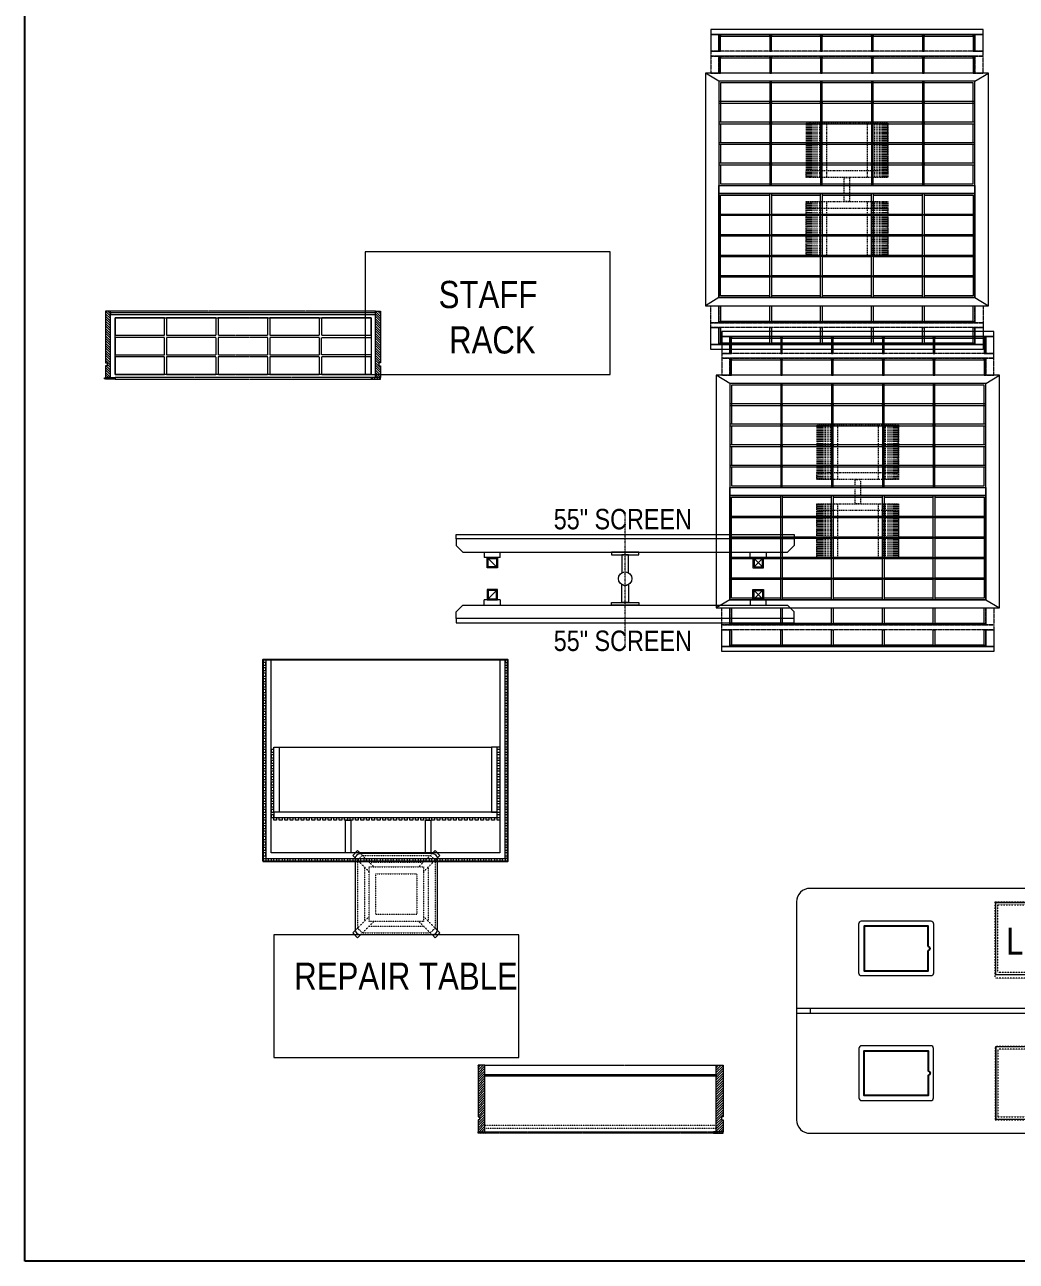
# Model space of a CAD drawing. Header units: metres. Extents: x 0 to 6210, y 0 to 10015.
# Drawn here: x 0 to 3642, y 0 to 4542 of the extents above; entities that cross this region are included whole.
import ezdxf
from ezdxf.enums import TextEntityAlignment as Align

# ---------------------------------------------------------------- set-up
doc = ezdxf.new("R2010")
doc.units = ezdxf.units.M
for name, pattern in [('a_p6_plan_L18$0$HIDDEN', [0.375, 0.25, -0.125]), ('ACAD_ISO03W100', [30, 12, -18]), ('DASHDOT2', [0.5, 0.25, -0.125, 0, -0.125]), ('HIDDENX2', [0.75, 0.5, -0.25])]:
    doc.linetypes.add(name, pattern=pattern)
doc.layers.add('FloorPlan', color=1, linetype='Continuous')
for name, color, linetype, lineweight in [('I-LK DIM', 252, 'Continuous', 5), ('I-LK EQPMT', 3, 'Continuous', 18), ('I-LK FF&E', 1, 'Continuous', 9), ('I-LK IT', 3, 'Continuous', 18), ('I-LK TEXT', 31, 'Continuous', 5), ('LN-ELEVATION-1', 81, 'Continuous', 13), ('LN-ELEVATION-2', 103, 'Continuous', 20), ('LN-ELEVATION-3', 125, 'a_p6_plan_L18$0$HIDDEN', 18), ('LN-ELEVATION-4', 145, 'Continuous', 13), ('LN-ELEVATION-5', 167, 'Continuous', 5), ('LN-HATCH', 251, 'Continuous', 0)]:
    doc.layers.add(name, color=color, linetype=linetype, lineweight=lineweight)
doc.styles.add('LK TXT', font='Arial Narrow.ttf')
pattern_1 = [(45, (4208834.247, 1706614.74), (-4.4901280605, 4.4901280605), [])]
pattern_2 = [(45, (4209134.247, 1706614.74), (-4.4901280605, 4.4901280605), [])]
pattern_3 = [(45, (7858558.917, 3503823.203), (-4.4901280605, 4.4901280605), [])]

# ---------------------------------------------------------------- blocks, each defined once
blk = doc.blocks.new('dfghthrtwe')
at = {"layer": 'LN-ELEVATION-1', "ltscale": 0.5}
blk.add_lwpolyline([(130, -225), (-130, -225, -0.414214), (-150, -205), (-150, 55, -0.414214), (-130, 75), (130, 75, -0.414214), (150, 55), (150, -205, -0.414214)], format="xyb", close=True, dxfattribs=at)
at = {"layer": 'LN-ELEVATION-3', "linetype": 'ACAD_ISO03W100', "ltscale": 0.05}
for p, q in [((-100, 7.3), (-142.4, 49.7)), ((-142.4, -199.7), (-142.4, 49.7)), ((-82.3, 25), (-124.7, 67.4)), ((124.7, 67.4), (-124.7, 67.4)), ((82.3, 25), (124.7, 67.4)), ((100, 7.3), (142.4, 49.7)), ((142.4, -199.7), (142.4, 49.7)), ((-117.4, -174.7), (-117.4, 24.7)), ((99.7, 42.4), (-99.7, 42.4)), ((117.4, -174.7), (117.4, 24.7)), ((-100, -157.3), (-142.4, -199.7)), ((-82.3, -175), (-124.7, -217.4)), ((82.3, -175), (124.7, -217.4)), ((100, -157.3), (142.4, -199.7)), ((124.7, -217.4), (-124.7, -217.4)), ((99.7, -192.4), (-99.7, -192.4))]:
    blk.add_line(p, q, dxfattribs=at)
for points in [[(-132.2, 74.9), (-124.7, 67.4), (-142.4, 49.7), (-149.9, 57.2)], [(132.2, 74.9), (124.7, 67.4), (142.4, 49.7), (149.9, 57.2)], [(-132.2, -224.9), (-124.7, -217.4), (-142.4, -199.7), (-149.9, -207.2)], [(132.2, -224.9), (124.7, -217.4), (142.4, -199.7), (149.9, -207.2)]]:
    blk.add_lwpolyline(points, dxfattribs=at)
for points in [[(100, -175), (-100, -175), (-100, 25), (100, 25)], [(75, -150), (-75, -150), (-75, 0), (75, 0)]]:
    blk.add_lwpolyline(points, close=True, dxfattribs=at)
at = {"layer": 'LN-ELEVATION-5', "ltscale": 0.5}
for points in [[(-149.9, 57.2), (-160.1, 67.4), (-142.4, 85.1), (-132.2, 74.9)], [(149.9, 57.2), (160.1, 67.4), (142.4, 85.1), (132.2, 74.9)], [(-149.9, -207.2), (-160.1, -217.4), (-142.4, -235.1), (-132.2, -224.9)], [(149.9, -207.2), (160.1, -217.4), (142.4, -235.1), (132.2, -224.9)]]:
    blk.add_lwpolyline(points, dxfattribs=at)
blk = doc.blocks.new('REPAIR_TABLE_MEDIUM_1')
at = {"layer": 'I-LK FF&E'}
blk.add_lwpolyline([(0, 38.7), (900, 38.7), (900, 488.7), (0, 488.7)], close=True, dxfattribs=at)
at = {"layer": 'I-LK FF&E', "rotation": 180}
blk.add_blockref('DFGHTHRTWE', (450, 563.7), dxfattribs=at)
at = {"layer": 'I-LK TEXT', "color": 0, "linetype": 'Continuous', "ltscale": 3, "insert": (93.6, 387.2), "char_height": 100, "attachment_point": 1, "style": 'LK TXT'}
blk.add_mtext_dynamic_manual_height_columns('\\pxqc;REPAIR TABLE', width=783.964, gutter_width=1, heights=[0], dxfattribs=at)
blk = doc.blocks.new('pos900')
at = {"layer": 'Defpoints'}
blk.add_lwpolyline([(-450, -370), (450, -370), (450, 370), (-450, 370)], close=True, dxfattribs=at)
at = {"layer": 'LN-ELEVATION-1', "ltscale": 0.5}
for points in [[(-410, 49), (-390, 49), (-390, -190), (-410, -190)], [(410, 50), (420, 50), (420, 40), (410, 40)], [(-410, 40), (-420, 40), (-420, 30), (-410, 30)], [(-410, 20), (-420, 20), (-420, 10), (-410, 10)], [(410, 30), (420, 30), (420, 20), (410, 20)], [(410, 10), (420, 10), (420, 0), (410, 0)], [(-410, 0), (-420, 0), (-420, -10), (-410, -10)], [(-410, -20), (-420, -20), (-420, -30), (-410, -30)], [(-410, -40), (-420, -40), (-420, -50), (-410, -50)], [(410, -10), (420, -10), (420, -20), (410, -20)], [(410, -30), (420, -30), (420, -40), (410, -40)], [(-410, -60), (-420, -60), (-420, -70), (-410, -70)], [(-410, -80), (-420, -80), (-420, -90), (-410, -90)], [(410, -50), (420, -50), (420, -60), (410, -60)], [(410, -70), (420, -70), (420, -80), (410, -80)], [(410, -90), (420, -90), (420, -100), (410, -100)], [(-410, -100), (-420, -100), (-420, -110), (-410, -110)], [(-410, -120), (-420, -120), (-420, -130), (-410, -130)], [(410, -110), (420, -110), (420, -120), (410, -120)], [(410, -130), (420, -130), (420, -140), (410, -140)], [(-410, -140), (-420, -140), (-420, -150), (-410, -150)], [(-410, -160), (-420, -160), (-420, -170), (-410, -170)], [(-410, -180), (-420, -180), (-420, -190), (-410, -190)], [(410, -150), (420, -150), (420, -160), (410, -160)], [(410, -170), (420, -170), (420, -180), (410, -180)], [(-410, -200), (-420, -200), (-420, -210), (-410, -210)], [(410, -190), (-410, -190), (-410, -210), (410, -210)], [(-400, -210), (-400, -220), (-410, -220), (-410, -210)], [(-380, -210), (-380, -220), (-390, -220), (-390, -210)], [(-360, -210), (-360, -220), (-370, -220), (-370, -210)], [(-340, -210), (-340, -220), (-350, -220), (-350, -210)], [(-320, -210), (-320, -220), (-330, -220), (-330, -210)], [(-300, -210), (-300, -220), (-310, -220), (-310, -210)], [(-280, -210), (-280, -220), (-290, -220), (-290, -210)], [(-260, -210), (-260, -220), (-270, -220), (-270, -210)], [(-240, -210), (-240, -220), (-250, -220), (-250, -210)], [(-220, -210), (-220, -220), (-230, -220), (-230, -210)], [(-200, -210), (-200, -220), (-210, -220), (-210, -210)], [(-180, -210), (-180, -220), (-190, -220), (-190, -210)], [(-160, -210), (-160, -220), (-170, -220), (-170, -210)], [(-140, -210), (-140, -220), (-150, -220), (-150, -210)], [(-120, -210), (-120, -220), (-130, -220), (-130, -210)], [(-100, -210), (-100, -220), (-110, -220), (-110, -210)], [(-80, -210), (-80, -220), (-90, -220), (-90, -210)], [(-60, -210), (-60, -220), (-70, -220), (-70, -210)], [(-40, -210), (-40, -220), (-50, -220), (-50, -210)], [(-20, -210), (-20, -220), (-30, -220), (-30, -210)], [(0, -210), (0, -220), (-10, -220), (-10, -210)], [(20, -210), (20, -220), (10, -220), (10, -210)], [(40, -210), (40, -220), (30, -220), (30, -210)], [(60, -210), (60, -220), (50, -220), (50, -210)], [(80, -210), (80, -220), (70, -220), (70, -210)], [(100, -210), (100, -220), (90, -220), (90, -210)], [(120, -210), (120, -220), (110, -220), (110, -210)], [(140, -210), (140, -220), (130, -220), (130, -210)], [(160, -210), (160, -220), (150, -220), (150, -210)], [(180, -210), (180, -220), (170, -220), (170, -210)], [(200, -210), (200, -220), (190, -220), (190, -210)], [(220, -210), (220, -220), (210, -220), (210, -210)], [(240, -210), (240, -220), (230, -220), (230, -210)], [(260, -210), (260, -220), (250, -220), (250, -210)], [(280, -210), (280, -220), (270, -220), (270, -210)], [(300, -210), (300, -220), (290, -220), (290, -210)], [(320, -210), (320, -220), (310, -220), (310, -210)], [(340, -210), (340, -220), (330, -220), (330, -210)], [(360, -210), (360, -220), (350, -220), (350, -210)], [(380, -210), (380, -220), (370, -220), (370, -210)], [(400, -210), (400, -220), (390, -220), (390, -210)], [(410, -190), (420, -190), (420, -200), (410, -200)], [(420, -210), (420, -220), (410, -220), (410, -210)]]:
    blk.add_lwpolyline(points, close=True, dxfattribs=at)
at = {"layer": 'LN-ELEVATION-2', "ltscale": 0.5}
blk.add_lwpolyline([(410, 49), (390, 49), (390, -190), (410, -190)], close=True, dxfattribs=at)
at = {"layer": 'LN-ELEVATION-4', "ltscale": 0.5}
for points in [[(440, 370), (420, 370), (420, -340), (-420, -340), (-420, 370), (-440, 370), (-440, -360), (440, -360)], [(440, 360), (450, 360), (450, 370), (440, 370)], [(-440, 360), (-450, 360), (-450, 350), (-440, 350)], [(-440, 340), (-450, 340), (-450, 330), (-440, 330)], [(-440, 320), (-450, 320), (-450, 310), (-440, 310)], [(440, 350), (450, 350), (450, 340), (440, 340)], [(440, 330), (450, 330), (450, 320), (440, 320)], [(-440, 300), (-450, 300), (-450, 290), (-440, 290)], [(-440, 280), (-450, 280), (-450, 270), (-440, 270)], [(440, 310), (450, 310), (450, 300), (440, 300)], [(440, 290), (450, 290), (450, 280), (440, 280)], [(-440, 260), (-450, 260), (-450, 250), (-440, 250)], [(-440, 240), (-450, 240), (-450, 230), (-440, 230)], [(440, 270), (450, 270), (450, 260), (440, 260)], [(440, 250), (450, 250), (450, 240), (440, 240)], [(440, 230), (450, 230), (450, 220), (440, 220)], [(-440, 220), (-450, 220), (-450, 210), (-440, 210)], [(-440, 200), (-450, 200), (-450, 190), (-440, 190)], [(440, 210), (450, 210), (450, 200), (440, 200)], [(440, 190), (450, 190), (450, 180), (440, 180)], [(-440, 180), (-450, 180), (-450, 170), (-440, 170)], [(-440, 160), (-450, 160), (-450, 150), (-440, 150)], [(-440, 140), (-450, 140), (-450, 130), (-440, 130)], [(440, 170), (450, 170), (450, 160), (440, 160)], [(440, 150), (450, 150), (450, 140), (440, 140)], [(-440, 120), (-450, 120), (-450, 110), (-440, 110)], [(-440, 100), (-450, 100), (-450, 90), (-440, 90)], [(440, 130), (450, 130), (450, 120), (440, 120)], [(440, 110), (450, 110), (450, 100), (440, 100)], [(-440, 80), (-450, 80), (-450, 70), (-440, 70)], [(-440, 60), (-450, 60), (-450, 50), (-440, 50)], [(440, 90), (450, 90), (450, 80), (440, 80)], [(440, 70), (450, 70), (450, 60), (440, 60)], [(440, 50), (450, 50), (450, 40), (440, 40)], [(-440, 40), (-450, 40), (-450, 30), (-440, 30)], [(-440, 20), (-450, 20), (-450, 10), (-440, 10)], [(440, 30), (450, 30), (450, 20), (440, 20)], [(440, 10), (450, 10), (450, 0), (440, 0)], [(-440, 0), (-450, 0), (-450, -10), (-440, -10)], [(-440, -20), (-450, -20), (-450, -30), (-440, -30)], [(-440, -40), (-450, -40), (-450, -50), (-440, -50)], [(440, -10), (450, -10), (450, -20), (440, -20)], [(440, -30), (450, -30), (450, -40), (440, -40)], [(-440, -60), (-450, -60), (-450, -70), (-440, -70)], [(-440, -80), (-450, -80), (-450, -90), (-440, -90)], [(440, -50), (450, -50), (450, -60), (440, -60)], [(440, -70), (450, -70), (450, -80), (440, -80)], [(440, -90), (450, -90), (450, -100), (440, -100)], [(-440, -100), (-450, -100), (-450, -110), (-440, -110)], [(-440, -120), (-450, -120), (-450, -130), (-440, -130)], [(440, -110), (450, -110), (450, -120), (440, -120)], [(440, -130), (450, -130), (450, -140), (440, -140)], [(-440, -140), (-450, -140), (-450, -150), (-440, -150)], [(-440, -160), (-450, -160), (-450, -170), (-440, -170)], [(-440, -180), (-450, -180), (-450, -190), (-440, -190)], [(440, -150), (450, -150), (450, -160), (440, -160)], [(440, -170), (450, -170), (450, -180), (440, -180)], [(-440, -200), (-450, -200), (-450, -210), (-440, -210)], [(-440, -220), (-450, -220), (-450, -230), (-440, -230)], [(-146.7, -220), (-126.7, -220), (-126.7, -340), (-146.7, -340)], [(146.7, -220), (166.7, -220), (166.7, -340), (146.7, -340)], [(440, -190), (450, -190), (450, -200), (440, -200)], [(440, -210), (450, -210), (450, -220), (440, -220)], [(-440, -240), (-450, -240), (-450, -250), (-440, -250)], [(-440, -260), (-450, -260), (-450, -270), (-440, -270)], [(440, -230), (450, -230), (450, -240), (440, -240)], [(440, -250), (450, -250), (450, -260), (440, -260)], [(440, -270), (450, -270), (450, -280), (440, -280)], [(-440, -280), (-450, -280), (-450, -290), (-440, -290)], [(-440, -300), (-450, -300), (-450, -310), (-440, -310)], [(440, -290), (450, -290), (450, -300), (440, -300)], [(440, -310), (450, -310), (450, -320), (440, -320)], [(-440, -320), (-450, -320), (-450, -330), (-440, -330)], [(-440, -340), (-450, -340), (-450, -350), (-440, -350)], [(-440, -360), (-440, -370), (-450, -370), (-450, -360)], [(-420, -360), (-420, -370), (-430, -370), (-430, -360)], [(-400, -360), (-400, -370), (-410, -370), (-410, -360)], [(-380, -360), (-380, -370), (-390, -370), (-390, -360)], [(-360, -360), (-360, -370), (-370, -370), (-370, -360)], [(-340, -360), (-340, -370), (-350, -370), (-350, -360)], [(-320, -360), (-320, -370), (-330, -370), (-330, -360)], [(-300, -360), (-300, -370), (-310, -370), (-310, -360)], [(-280, -360), (-280, -370), (-290, -370), (-290, -360)], [(-260, -360), (-260, -370), (-270, -370), (-270, -360)], [(-240, -360), (-240, -370), (-250, -370), (-250, -360)], [(-220, -360), (-220, -370), (-230, -370), (-230, -360)], [(-200, -360), (-200, -370), (-210, -370), (-210, -360)], [(-180, -360), (-180, -370), (-190, -370), (-190, -360)], [(-160, -360), (-160, -370), (-170, -370), (-170, -360)], [(-140, -360), (-140, -370), (-150, -370), (-150, -360)], [(-120, -360), (-120, -370), (-130, -370), (-130, -360)], [(-100, -360), (-100, -370), (-110, -370), (-110, -360)], [(-80, -360), (-80, -370), (-90, -370), (-90, -360)], [(-60, -360), (-60, -370), (-70, -370), (-70, -360)], [(-40, -360), (-40, -370), (-50, -370), (-50, -360)], [(-20, -360), (-20, -370), (-30, -370), (-30, -360)], [(0, -360), (0, -370), (-10, -370), (-10, -360)], [(20, -360), (20, -370), (10, -370), (10, -360)], [(40, -360), (40, -370), (30, -370), (30, -360)], [(60, -360), (60, -370), (50, -370), (50, -360)], [(80, -360), (80, -370), (70, -370), (70, -360)], [(100, -360), (100, -370), (90, -370), (90, -360)], [(120, -360), (120, -370), (110, -370), (110, -360)], [(140, -360), (140, -370), (130, -370), (130, -360)], [(160, -360), (160, -370), (150, -370), (150, -360)], [(180, -360), (180, -370), (170, -370), (170, -360)], [(200, -360), (200, -370), (190, -370), (190, -360)], [(220, -360), (220, -370), (210, -370), (210, -360)], [(240, -360), (240, -370), (230, -370), (230, -360)], [(260, -360), (260, -370), (250, -370), (250, -360)], [(280, -360), (280, -370), (270, -370), (270, -360)], [(300, -360), (300, -370), (290, -370), (290, -360)], [(320, -360), (320, -370), (310, -370), (310, -360)], [(340, -360), (340, -370), (330, -370), (330, -360)], [(360, -360), (360, -370), (350, -370), (350, -360)], [(380, -360), (380, -370), (370, -370), (370, -360)], [(400, -360), (400, -370), (390, -370), (390, -360)], [(420, -360), (420, -370), (410, -370), (410, -360)], [(440, -360), (440, -370), (430, -370), (430, -360)], [(440, -330), (450, -330), (450, -340), (440, -340)], [(440, -350), (450, -350), (450, -360), (440, -360)]]:
    blk.add_lwpolyline(points, close=True, dxfattribs=at)
for points in [[(-420, 370), (420, 370)], [(-390, 49), (390, 49)]]:
    blk.add_lwpolyline(points, dxfattribs=at)
blk.add_attdef('SIZE', (-405.3, -331.7), '', height=25)
blk.add_attdef('NAME', text='', height=100).set_placement((-104.6, -386.6), align=Align.TOP_LEFT)
blk = doc.blocks.new('POS_WITHOUT_SCREEN_1')
at = {"layer": 'I-LK FF&E'}
blk.add_blockref('POS900', (450, 370), dxfattribs=at)
blk = doc.blocks.new('jj 900')
at = {"layer": 'LN-HATCH', "ltscale": 0.5}
h = blk.add_hatch(dxfattribs=at)
h.set_pattern_fill('ANSI31', color=256, scale=50)
h.set_pattern_definition([(45, (0, 0), (-4.419417, 4.419417), [])])
h.paths.add_polyline_path([(-911.8, 0), (-911.8, -190), (-905.8, -190), (-905.8, -200), (-911.8, -200), (-911.8, -244), (-886.8, -244), (-886.8, 0)])
h = blk.add_hatch(dxfattribs=at)
h.set_pattern_fill('ANSI31', color=256, scale=2)
h.set_pattern_definition(pattern_1)
h.paths.add_polyline_path([(-11.8, 0), (-11.8, -190), (-17.8, -190), (-17.8, -200), (-11.8, -200), (-11.8, -244), (-36.8, -244), (-36.8, 0)])
h = blk.add_hatch(dxfattribs=at)
h.set_pattern_fill('ANSI31', color=256, scale=2)
h.set_pattern_definition(pattern_2)
h.paths.add_polyline_path([(-36.8, -40), (-886.8, -40), (-886.8, -34), (-36.8, -34)])
h = blk.add_hatch(dxfattribs=at)
h.set_pattern_fill('ANSI31', color=256, scale=2)
h.set_pattern_definition(pattern_2)
h.paths.add_polyline_path([(-876.8, -244), (-876.8, -250), (-911.8, -250), (-911.8, -244)])
h = blk.add_hatch(dxfattribs=at)
h.set_pattern_fill('ANSI31', color=256, scale=2)
h.set_pattern_definition(pattern_1)
h.paths.add_polyline_path([(-46.8, -244), (-46.8, -250), (-11.8, -250), (-11.8, -244)])
at = {"layer": 'LN-ELEVATION-1', "ltscale": 0.5}
for points in [[(-911.8, 0), (-911.8, -190), (-905.8, -190), (-905.8, -200), (-911.8, -200), (-911.8, -244), (-886.8, -244), (-886.8, 0)], [(-11.8, 0), (-11.8, -190), (-17.8, -190), (-17.8, -200), (-11.8, -200), (-11.8, -244), (-36.8, -244), (-36.8, 0)], [(-36.8, -40), (-886.8, -40), (-886.8, -34), (-36.8, -34)], [(-876.8, -244), (-876.8, -250), (-911.8, -250), (-911.8, -244)], [(-46.8, -244), (-46.8, -250), (-11.8, -250), (-11.8, -244)]]:
    blk.add_lwpolyline(points, close=True, dxfattribs=at)
at = {"layer": 'LN-ELEVATION-3', "ltscale": 0.5}
for p, q in [((-886.8, 0), (-36.8, 0)), ((-876.8, -244), (-46.8, -244)), ((-46.8, -250), (-876.8, -250))]:
    blk.add_line(p, q, dxfattribs=at)
at = {"layer": 'LN-ELEVATION-4', "linetype": 'ACAD_ISO03W100', "ltscale": 0.05}
blk.add_lwpolyline([(-886.8, -220), (-36.8, -220), (-36.8, -232), (-886.8, -232)], close=True, dxfattribs=at)
blk = doc.blocks.new('JJ_FIXTURE_MEDIUM_1')
at = {"layer": 'I-LK FF&E'}
blk.add_blockref('JJ 900', (911.8, 250), dxfattribs=at)
blk = doc.blocks.new('ipad')
at = {"color": 3, "linetype": 'Continuous'}
blk.add_lwpolyline([(357868.7, -232321.1), (358122.7, -232321.1, 0.414214), (358132.7, -232311.1), (358132.7, -232129.1, 0.414214), (358122.7, -232119.1), (357868.7, -232119.1, 0.414214), (357858.7, -232129.1), (357858.7, -232311.1, 0.414214)], format="xyb", close=True, dxfattribs=at)
at = {"color": 3, "linetype": 'Continuous', "lineweight": 25}
blk.add_lwpolyline([(358113.2, -232229.7), (358113.2, -232302.1), (357878.2, -232302.1), (357878.2, -232138.1), (358113.2, -232138.1), (358113.2, -232210.6, 0.327538), (358114.6, -232212.5, -0.733799), (358114.6, -232227.8, 0.327538)], format="xyb", close=True, dxfattribs=at)
blk = doc.blocks.new('lensbar')
at = {"color": 5, "linetype": 'HIDDENX2', "ltscale": 0.05}
for points in [[(730, 850), (1370, 850), (1370, 570.5), (730, 570.5)], [(740, 840), (1360, 840), (1360, 590.5), (740, 590.5)], [(730, 50), (1370, 50), (1370, 319.5), (730, 319.5)], [(740, 60), (1360, 60), (1360, 309.5), (740, 309.5)]]:
    blk.add_lwpolyline(points, close=True, dxfattribs=at)
at = {"color": 4, "linetype": 'Continuous'}
for points in [[(732, 848), (1368, 848), (1368, 582.5), (732, 582.5)], [(732, 52), (1368, 52), (1368, 317.5), (732, 317.5)]]:
    blk.add_lwpolyline(points, close=True, dxfattribs=at)
at = {"layer": 'LN-ELEVATION-1'}
for points in [[(2100, 458.5), (0, 458.5), (0, 441.5), (2100, 441.5)], [(50, 441.5), (2050, 441.5), (2050, 458.5), (50, 458.5)]]:
    blk.add_lwpolyline(points, close=True, dxfattribs=at)
at = {"layer": 'LN-ELEVATION-2'}
blk.add_lwpolyline([(50, 0), (2050, 0, 0.414214), (2100, 50), (2100, 850, 0.414214), (2050, 900), (50, 900, 0.414214), (0, 850), (0, 50, 0.414214)], format="xyb", close=True, dxfattribs=at)
at = {"color": 2, "linetype": 'Continuous', "xscale": -1, "rotation": 180}
blk.add_blockref('IPAD', (-357629.7, -231541.1), dxfattribs=at)
at = {"color": 2, "linetype": 'Continuous'}
blk.add_blockref('IPAD', (-357629.7, 232441.1), dxfattribs=at)
at = {"layer": 'LN-ELEVATION-1', "rotation": 180}
blk.add_blockref('IPAD', (359729.7, -231540.6), dxfattribs=at)
at = {"layer": 'LN-ELEVATION-1', "xscale": -1}
blk.add_blockref('IPAD', (359729.7, 232441.1), dxfattribs=at)
blk = doc.blocks.new('LENSBAR_1')
at = {"layer": 'I-LK FF&E'}
blk.add_blockref('LENSBAR', (0, 0), dxfattribs=at)
at = {"layer": 'I-LK TEXT', "color": 0, "linetype": 'Continuous', "ltscale": 3, "insert": (1162, 705.1), "char_height": 100, "width": 783.964, "attachment_point": 5, "style": 'LK TXT'}
blk.add_mtext('\\pxql;LENSBAR', dxfattribs=at)
blk = doc.blocks.new('it 55inch tv')
at = {"layer": 'I-LK EQPMT', "ltscale": 12}
for p, q in [((2111558.8, 1135690.5), (2111583.2, 1135690.5)), ((2111583.2, 1135690.5), (2111607.7, 1135666)), ((2111607.7, 1134473.9), (2111607.7, 1135666)), ((2111607.7, 1135587.9), (2111627.2, 1135587.9)), ((2111627.2, 1135587.9), (2111627.2, 1135529.3)), ((2111627.2, 1135529.3), (2111607.7, 1135529.3)), ((2111627.2, 1134610.6), (2111607.7, 1134610.6)), ((2111627.2, 1134610.6), (2111627.2, 1134552)), ((2111607.7, 1134552), (2111627.2, 1134552)), ((2111558.8, 1134449.5), (2111583.2, 1134449.5)), ((2111583.2, 1134449.5), (2111607.7, 1134473.9))]:
    blk.add_line(p, q, dxfattribs=at)
at = {"layer": 'I-LK EQPMT'}
for p, q in [((2111661.6, 1135543.3), (2111631, 1135573.9)), ((2111661.6, 1135573.9), (2111631, 1135543.3)), ((2111661.6, 1134597.1), (2111631, 1134566.5))]:
    blk.add_line(p, q, dxfattribs=at)
at = {"layer": 'I-LK EQPMT', "ltscale": 12}
blk.add_lwpolyline([(2111542.6, 1135690.5), (2111558.8, 1135690.5), (2111558.8, 1134449.5), (2111542.6, 1134449.5)], close=True, dxfattribs=at)
at = {"layer": 'I-LK EQPMT'}
for points in [[(2111627.2, 1135577.7), (2111627.2, 1135539.5), (2111665.4, 1135539.5), (2111665.4, 1135577.7)], [(2111631, 1135573.9), (2111631, 1135543.3), (2111661.6, 1135543.3), (2111661.6, 1135573.9)], [(2111627.2, 1134562.7), (2111627.2, 1134600.9), (2111665.4, 1134600.9), (2111665.4, 1134562.7)], [(2111631, 1134566.5), (2111631, 1134597.1), (2111661.6, 1134597.1), (2111661.6, 1134566.5)]]:
    blk.add_lwpolyline(points, close=True, dxfattribs=at)
blk = doc.blocks.new('SCREEN_55_1')
at = {"layer": 'I-LK IT', "color": 1, "linetype": 'DASHDOT2', "ltscale": 3}
blk.add_line((620.5, 23.1), (620.5, 512.1), dxfattribs=at)
at = {"layer": 'I-LK IT'}
for points in [[(670.5, 365), (570.5, 365), (570.5, 355), (670.5, 355)], [(670.5, 170.2), (570.5, 170.2), (570.5, 180.2), (670.5, 180.2)]]:
    blk.add_lwpolyline(points, close=True, dxfattribs=at)
for points in [[(633, 289.2), (633, 355), (608, 355), (608, 289.2, -0.267949), (633, 289.2, 1)], [(633, 245.9), (633, 180.2), (608, 180.2), (608, 245.9, 0.267949), (633, 245.9, -1)]]:
    blk.add_lwpolyline(points, format="xyb", dxfattribs=at)
at = {"layer": 'I-LK IT', "color": 1}
blk.add_circle((620.5, 267.6), 25, dxfattribs=at)
at = {"layer": 'I-LK IT', "rotation": 270}
blk.add_blockref('IT 55INCH TV', (-1134449.5, 2111972.7), dxfattribs=at)
at = {"layer": 'I-LK IT', "xscale": -1, "rotation": 270}
blk.add_blockref('IT 55INCH TV', (-1134449.5, -2111437.5), dxfattribs=at)
at = {"layer": 'I-LK TEXT', "color": 0, "linetype": 'Continuous', "ltscale": 3, "char_height": 75, "width": 783.964, "attachment_point": 5, "style": 'LK TXT'}
for insert in [(612, 485.8), (612, 38.8)]:
    blk.add_mtext('\\pxqc,t3;55" SCREEN', dxfattribs=dict(at, insert=insert))
blk = doc.blocks.new('euro mirror')
at = {"layer": 'LN-ELEVATION-4', "linetype": 'ACAD_ISO03W100', "ltscale": 0.1}
blk.add_lwpolyline([(0, 47.3), (0, -41.5), (-20, -41.5), (-20, 47.3)], close=True, dxfattribs=at)
at = {"layer": 'LN-ELEVATION-5', "linetype": 'ACAD_ISO03W100', "ltscale": 0.1}
for p, q in [((-159.9, 246.9), (-159.9, 47.3)), ((-159.7, 246.9), (-159.7, 47.3)), ((-159.4, 246.9), (-159.4, 47.3)), ((-159, 246.9), (-159, 47.3)), ((-158.5, 246.9), (-158.5, 47.3)), ((-157.9, 246.9), (-157.9, 47.3)), ((-157.1, 246.9), (-157.1, 47.3)), ((-156.1, 246.9), (-156.1, 47.3)), ((-154.1, 246.9), (-154.1, 47.3)), ((-151.1, 246.9), (-151.1, 47.3)), ((-146.1, 246.9), (-146.1, 47.3)), ((-141.1, 246.9), (-141.1, 47.3)), ((-135.1, 246.9), (-135.1, 47.3)), ((-128.1, 246.9), (-128.1, 47.3)), ((-120.1, 246.9), (-120.1, 47.3)), ((-111.1, 246.9), (-111.1, 47.3)), ((-102.1, 246.9), (-102.1, 47.3)), ((-85, 246.9), (-85, 47.3)), ((65, 246.9), (65, 47.3)), ((82.1, 246.9), (82.1, 47.3)), ((91.1, 246.9), (91.1, 47.3)), ((100.1, 246.9), (100.1, 47.3)), ((108.1, 246.9), (108.1, 47.3)), ((115.1, 246.9), (115.1, 47.3)), ((121.1, 246.9), (121.1, 47.3)), ((126.1, 246.9), (126.1, 47.3)), ((131.1, 246.9), (131.1, 47.3)), ((134.1, 246.9), (134.1, 47.3)), ((136.1, 246.9), (136.1, 47.3)), ((137.1, 246.9), (137.1, 47.3)), ((137.9, 246.9), (137.9, 47.3)), ((138.5, 246.9), (138.5, 47.3)), ((139, 246.9), (139, 47.3)), ((139.4, 246.9), (139.4, 47.3)), ((139.7, 246.9), (139.7, 47.3)), ((139.9, 246.9), (139.9, 47.3)), ((-159.9, -41.5), (-159.9, -241.1)), ((-159.7, -41.5), (-159.7, -241.1)), ((-159.4, -41.5), (-159.4, -241.1)), ((-159, -41.5), (-159, -241.1)), ((-158.5, -41.5), (-158.5, -241.1)), ((-157.9, -41.5), (-157.9, -241.1)), ((-157.1, -41.5), (-157.1, -241.1)), ((-156.1, -41.5), (-156.1, -241.1)), ((-154.1, -41.5), (-154.1, -241.1)), ((-151.1, -41.5), (-151.1, -241.1)), ((-146.1, -41.5), (-146.1, -241.1)), ((-141.1, -41.5), (-141.1, -241.1)), ((-135.1, -41.5), (-135.1, -241.1)), ((-128.1, -41.5), (-128.1, -241.1)), ((-120.1, -41.5), (-120.1, -241.1)), ((-111.1, -41.5), (-111.1, -241.1)), ((-102.1, -41.5), (-102.1, -241.1)), ((-85, -41.5), (-85, -241.1)), ((65, -41.5), (65, -241.1)), ((82.1, -41.5), (82.1, -241.1)), ((91.1, -41.5), (91.1, -241.1)), ((100.1, -41.5), (100.1, -241.1)), ((108.1, -41.5), (108.1, -241.1)), ((115.1, -41.5), (115.1, -241.1)), ((121.1, -41.5), (121.1, -241.1)), ((126.1, -41.5), (126.1, -241.1)), ((131.1, -41.5), (131.1, -241.1)), ((134.1, -41.5), (134.1, -241.1)), ((136.1, -41.5), (136.1, -241.1)), ((137.1, -41.5), (137.1, -241.1)), ((137.9, -41.5), (137.9, -241.1)), ((138.5, -41.5), (138.5, -241.1)), ((139, -41.5), (139, -241.1)), ((139.4, -41.5), (139.4, -241.1)), ((139.7, -41.5), (139.7, -241.1)), ((139.9, -41.5), (139.9, -241.1))]:
    blk.add_line(p, q, dxfattribs=at)
for points in [[(140, 73), (140, 246.9), (-160, 246.9), (-160, 73)], [(140, -67.1), (140, -241.1), (-160, -241.1), (-160, -67.1)]]:
    blk.add_lwpolyline(points, dxfattribs=at)
for points in [[(140, 73), (140, 47.3), (-160, 47.3), (-160, 73)], [(140, -41.5), (140, -67.1), (-160, -67.1), (-160, -41.5)]]:
    blk.add_lwpolyline(points, close=True, dxfattribs=at)
blk = doc.blocks.new('eurocenter 1040')
at = {"layer": 'LN-ELEVATION-1'}
for points in [[(-470, -327.4), (470, -327.4), (470, 467.6), (-470, 467.6)], [(-470, 85.1), (470, 85.1), (470, 467.6), (-470, 467.6)], [(-283.2, 85.1), (-277.2, 85.1), (-277.2, 467.6), (-283.2, 467.6)], [(-96.4, 85.1), (-90.4, 85.1), (-90.4, 467.6), (-96.4, 467.6)], [(90.4, 85.1), (96.4, 85.1), (96.4, 467.6), (90.4, 467.6)], [(277.2, 85.1), (283.2, 85.1), (283.2, 467.6), (277.2, 467.6)], [(-470, 386.6), (-283.2, 386.6), (-283.2, 392.6), (-470, 392.6)], [(-277.2, 386.6), (-96.4, 386.6), (-96.4, 392.6), (-277.2, 392.6)], [(-90.4, 386.6), (90.4, 386.6), (90.4, 392.6), (-90.4, 392.6)], [(96.4, 386.6), (277.2, 386.6), (277.2, 392.6), (96.4, 392.6)], [(283.2, 386.6), (470, 386.6), (470, 392.6), (283.2, 392.6)], [(-470, 311.2), (-283.2, 311.2), (-283.2, 317.2), (-470, 317.2)], [(-277.2, 311.2), (-96.4, 311.2), (-96.4, 317.2), (-277.2, 317.2)], [(-90.4, 311.2), (90.4, 311.2), (90.4, 317.2), (-90.4, 317.2)], [(96.4, 311.2), (277.2, 311.2), (277.2, 317.2), (96.4, 317.2)], [(283.2, 311.2), (470, 311.2), (470, 317.2), (283.2, 317.2)], [(-470, 235.8), (-283.2, 235.8), (-283.2, 241.8), (-470, 241.8)], [(-277.2, 235.8), (-96.4, 235.8), (-96.4, 241.8), (-277.2, 241.8)], [(-90.4, 235.8), (90.4, 235.8), (90.4, 241.8), (-90.4, 241.8)], [(96.4, 235.8), (277.2, 235.8), (277.2, 241.8), (96.4, 241.8)], [(283.2, 235.8), (470, 235.8), (470, 241.8), (283.2, 241.8)], [(-470, 160.4), (-283.2, 160.4), (-283.2, 166.4), (-470, 166.4)], [(-277.2, 160.4), (-96.4, 160.4), (-96.4, 166.4), (-277.2, 166.4)], [(-90.4, 160.4), (90.4, 160.4), (90.4, 166.4), (-90.4, 166.4)], [(96.4, 160.4), (277.2, 160.4), (277.2, 166.4), (96.4, 166.4)], [(283.2, 160.4), (470, 160.4), (470, 166.4), (283.2, 166.4)], [(-470, 85.1), (470, 85.1), (470, 55.1), (-470, 55.1)], [(-470, 55.1), (470, 55.1), (470, -327.4), (-470, -327.4)], [(-283.2, 55.1), (-277.2, 55.1), (-277.2, -327.4), (-283.2, -327.4)], [(-96.4, 55.1), (-90.4, 55.1), (-90.4, -327.4), (-96.4, -327.4)], [(90.4, 55.1), (96.4, 55.1), (96.4, -327.4), (90.4, -327.4)], [(277.2, 55.1), (283.2, 55.1), (283.2, -327.4), (277.2, -327.4)], [(-470, -20.3), (-283.2, -20.3), (-283.2, -26.3), (-470, -26.3)], [(-277.2, -20.3), (-96.4, -20.3), (-96.4, -26.3), (-277.2, -26.3)], [(-90.4, -20.3), (90.4, -20.3), (90.4, -26.3), (-90.4, -26.3)], [(96.4, -20.3), (277.2, -20.3), (277.2, -26.3), (96.4, -26.3)], [(283.2, -20.3), (470, -20.3), (470, -26.3), (283.2, -26.3)], [(-470, -95.7), (-283.2, -95.7), (-283.2, -101.7), (-470, -101.7)], [(-277.2, -95.7), (-96.4, -95.7), (-96.4, -101.7), (-277.2, -101.7)], [(-90.4, -95.7), (90.4, -95.7), (90.4, -101.7), (-90.4, -101.7)], [(96.4, -95.7), (277.2, -95.7), (277.2, -101.7), (96.4, -101.7)], [(283.2, -95.7), (470, -95.7), (470, -101.7), (283.2, -101.7)], [(-470, -171.1), (-283.2, -171.1), (-283.2, -177.1), (-470, -177.1)], [(-277.2, -171.1), (-96.4, -171.1), (-96.4, -177.1), (-277.2, -177.1)], [(-90.4, -171.1), (90.4, -171.1), (90.4, -177.1), (-90.4, -177.1)], [(96.4, -171.1), (277.2, -171.1), (277.2, -177.1), (96.4, -177.1)], [(283.2, -171.1), (470, -171.1), (470, -177.1), (283.2, -177.1)], [(-470, -246.4), (-283.2, -246.4), (-283.2, -252.4), (-470, -252.4)], [(-277.2, -246.4), (-96.4, -246.4), (-96.4, -252.4), (-277.2, -252.4)], [(-90.4, -246.4), (90.4, -246.4), (90.4, -252.4), (-90.4, -252.4)], [(96.4, -246.4), (277.2, -246.4), (277.2, -252.4), (96.4, -252.4)], [(283.2, -246.4), (470, -246.4), (470, -252.4), (283.2, -252.4)]]:
    blk.add_lwpolyline(points, close=True, dxfattribs=at)
for points in [[(-283.2, 461.6), (-464, 461.6), (-464, 317.2)], [(-96.4, 461.6), (-277.2, 461.6)], [(90.4, 461.6), (-90.4, 461.6)], [(277.2, 461.6), (96.4, 461.6)], [(464, 317.2), (464, 461.6), (283.2, 461.6)], [(-464, 311.2), (-464, 241.8)], [(464, 241.8), (464, 311.2)], [(-464, 235.8), (-464, 166.4)], [(464, 166.4), (464, 235.8)], [(-464, 160.4), (-464, 91.1), (-283.2, 91.1)], [(283.2, 91.1), (464, 91.1), (464, 160.4)], [(-277.2, 91.1), (-96.4, 91.1)], [(-90.4, 91.1), (90.4, 91.1)], [(96.4, 91.1), (277.2, 91.1)], [(-464, -20.3), (-464, 49.1), (-283.2, 49.1)], [(-277.2, 49.1), (-96.4, 49.1)], [(-90.4, 49.1), (90.4, 49.1)], [(96.4, 49.1), (277.2, 49.1)], [(283.2, 49.1), (464, 49.1), (464, -20.3)], [(-464, -95.7), (-464, -26.3)], [(464, -26.3), (464, -95.7)], [(-464, -171.1), (-464, -101.7)], [(464, -101.7), (464, -171.1)], [(-283.2, -321.4), (-464, -321.4), (-464, -177.1)], [(464, -177.1), (464, -321.4), (283.2, -321.4)], [(-96.4, -321.4), (-277.2, -321.4)], [(90.4, -321.4), (-90.4, -321.4)], [(277.2, -321.4), (96.4, -321.4)]]:
    blk.add_lwpolyline(points, dxfattribs=at)
at = {"layer": 'LN-ELEVATION-2'}
blk.add_lwpolyline([(-520, -357.4), (520, -357.4), (520, 497.6), (-520, 497.6)], close=True, dxfattribs=at)
for points in [[(-470, 467.6), (-520, 497.6)], [(470, 467.6), (520, 497.6)], [(-470, -327.4), (-520, -357.4)], [(470, -327.4), (520, -357.4)]]:
    blk.add_lwpolyline(points, dxfattribs=at)
at = {"layer": 'LN-ELEVATION-3'}
for points in [[(-500, 559.6), (500, 559.6), (500, 577.6), (-500, 577.6)], [(-500, 497.6), (-470, 497.6), (-470, 559.6), (-500, 559.6)], [(470, 497.6), (500, 497.6), (500, 559.6), (470, 559.6)], [(-500, -357.4), (-470, -357.4), (-470, -419.4), (-500, -419.4)], [(470, -357.4), (500, -357.4), (500, -419.4), (470, -419.4)], [(-500, -419.4), (500, -419.4), (500, -437.4), (-500, -437.4)]]:
    blk.add_lwpolyline(points, close=True, dxfattribs=at)
at = {"layer": 'LN-ELEVATION-4'}
for points in [[(-500, 639.6), (500, 639.6), (500, 657.6), (-500, 657.6)], [(-500, 577.6), (-470, 577.6), (-470, 639.6), (-500, 639.6)], [(470, 577.6), (500, 577.6), (500, 639.6), (470, 639.6)], [(-470, 497.6), (-464, 497.6), (-464, 559.6), (-470, 559.6)], [(-464, 553.6), (-283.2, 553.6), (-283.2, 559.6), (-464, 559.6)], [(-283.2, 497.6), (-277.2, 497.6), (-277.2, 559.6), (-283.2, 559.6)], [(-277.2, 553.6), (-96.4, 553.6), (-96.4, 559.6), (-277.2, 559.6)], [(-96.4, 497.6), (-90.4, 497.6), (-90.4, 559.6), (-96.4, 559.6)], [(-90.4, 553.6), (90.4, 553.6), (90.4, 559.6), (-90.4, 559.6)], [(90.4, 497.6), (96.4, 497.6), (96.4, 559.6), (90.4, 559.6)], [(96.4, 553.6), (277.2, 553.6), (277.2, 559.6), (96.4, 559.6)], [(277.2, 497.6), (283.2, 497.6), (283.2, 559.6), (277.2, 559.6)], [(283.2, 553.6), (464, 553.6), (464, 559.6), (283.2, 559.6)], [(464, 497.6), (470, 497.6), (470, 559.6), (464, 559.6)], [(-470, -357.4), (-464, -357.4), (-464, -419.4), (-470, -419.4)], [(-283.2, -357.4), (-277.2, -357.4), (-277.2, -419.4), (-283.2, -419.4)], [(-96.4, -357.4), (-90.4, -357.4), (-90.4, -419.4), (-96.4, -419.4)], [(90.4, -357.4), (96.4, -357.4), (96.4, -419.4), (90.4, -419.4)], [(277.2, -357.4), (283.2, -357.4), (283.2, -419.4), (277.2, -419.4)], [(464, -357.4), (470, -357.4), (470, -419.4), (464, -419.4)], [(-500, -437.4), (-470, -437.4), (-470, -499.4), (-500, -499.4)], [(-464, -413.4), (-283.2, -413.4), (-283.2, -419.4), (-464, -419.4)], [(-277.2, -413.4), (-96.4, -413.4), (-96.4, -419.4), (-277.2, -419.4)], [(-90.4, -413.4), (90.4, -413.4), (90.4, -419.4), (-90.4, -419.4)], [(96.4, -413.4), (277.2, -413.4), (277.2, -419.4), (96.4, -419.4)], [(283.2, -413.4), (464, -413.4), (464, -419.4), (283.2, -419.4)], [(470, -437.4), (500, -437.4), (500, -499.4), (470, -499.4)], [(-500, -499.4), (500, -499.4), (500, -517.4), (-500, -517.4)]]:
    blk.add_lwpolyline(points, close=True, dxfattribs=at)
at = {"layer": 'LN-ELEVATION-5'}
for points in [[(-470, 577.6), (-464, 577.6), (-464, 639.6), (-470, 639.6)], [(-464, 633.6), (-283.2, 633.6), (-283.2, 639.6), (-464, 639.6)], [(-283.2, 577.6), (-277.2, 577.6), (-277.2, 639.6), (-283.2, 639.6)], [(-277.2, 633.6), (-96.4, 633.6), (-96.4, 639.6), (-277.2, 639.6)], [(-96.4, 577.6), (-90.4, 577.6), (-90.4, 639.6), (-96.4, 639.6)], [(-90.4, 633.6), (90.4, 633.6), (90.4, 639.6), (-90.4, 639.6)], [(90.4, 577.6), (96.4, 577.6), (96.4, 639.6), (90.4, 639.6)], [(96.4, 633.6), (277.2, 633.6), (277.2, 639.6), (96.4, 639.6)], [(277.2, 577.6), (283.2, 577.6), (283.2, 639.6), (277.2, 639.6)], [(283.2, 633.6), (464, 633.6), (464, 639.6), (283.2, 639.6)], [(464, 577.6), (470, 577.6), (470, 639.6), (464, 639.6)], [(-470, -437.4), (-464, -437.4), (-464, -499.4), (-470, -499.4)], [(-283.2, -437.4), (-277.2, -437.4), (-277.2, -499.4), (-283.2, -499.4)], [(-96.4, -437.4), (-90.4, -437.4), (-90.4, -499.4), (-96.4, -499.4)], [(90.4, -437.4), (96.4, -437.4), (96.4, -499.4), (90.4, -499.4)], [(277.2, -437.4), (283.2, -437.4), (283.2, -499.4), (277.2, -499.4)], [(464, -437.4), (470, -437.4), (470, -499.4), (464, -499.4)], [(-464, -493.4), (-283.2, -493.4), (-283.2, -499.4), (-464, -499.4)], [(-277.2, -493.4), (-96.4, -493.4), (-96.4, -499.4), (-277.2, -499.4)], [(-90.4, -493.4), (90.4, -493.4), (90.4, -499.4), (-90.4, -499.4)], [(96.4, -493.4), (277.2, -493.4), (277.2, -499.4), (96.4, -499.4)], [(283.2, -493.4), (464, -493.4), (464, -499.4), (283.2, -499.4)]]:
    blk.add_lwpolyline(points, close=True, dxfattribs=at)
at = {"layer": 'I-LK DIM'}
blk.add_blockref('EURO MIRROR', (10, 67.1), dxfattribs=at)
blk = doc.blocks.new('EURO_CENTRE_1')
at = {"layer": 'I-LK FF&E'}
blk.add_blockref('EUROCENTER 1040', (520, 517.4), dxfattribs=at)
blk = doc.blocks.new('STAFF_RACK_1')
at = {"layer": 'I-LK FF&E'}
blk.add_lwpolyline([(900, 468.1), (0, 468.1), (0, 18.1), (900, 18.1)], close=True, dxfattribs=at)
at = {"layer": 'I-LK TEXT', "color": 0, "linetype": 'Continuous', "ltscale": 3, "insert": (-97.9, 361.5), "char_height": 100, "attachment_point": 1, "style": 'LK TXT'}
blk.add_mtext_dynamic_manual_height_columns('\\pxqc;STAFF\\P RACK', width=1099.487, gutter_width=1, heights=[0], dxfattribs=at)
blk = doc.blocks.new('1010mm vc plan')
at = {"layer": 'LN-HATCH', "ltscale": 0.5}
h = blk.add_hatch(dxfattribs=at)
h.set_pattern_fill('ANSI31', color=256, scale=2)
h.set_pattern_definition([(45, (3761554.586, 1795022.936), (-4.490128061, 4.490128061), [])])
h.paths.add_polyline_path([(-505.2, 24), (-505.2, -166), (-499.2, -166), (-499.2, -176), (-505.2, -176), (-505.2, -220), (-487.2, -220), (-487.2, 24)])
h = blk.add_hatch(dxfattribs=at)
h.set_pattern_fill('ANSI31', color=256, scale=2)
h.set_pattern_definition(pattern_3)
h.paths.add_polyline_path([(504.8, 24), (504.8, -166), (498.8, -166), (498.8, -176), (504.8, -176), (504.8, -220), (486.8, -220), (486.8, 24)])
h = blk.add_hatch(dxfattribs=at)
h.set_pattern_fill('ANSI31', color=256, scale=2)
h.set_pattern_definition([(45, (7858741.917, 3503823.203), (-4.4901280605, 4.4901280605), [])])
h.paths.add_polyline_path([(-470.2, -220), (-470.2, -226), (-505.2, -226), (-505.2, -220)])
h = blk.add_hatch(dxfattribs=at)
h.set_pattern_fill('ANSI31', color=256, scale=2)
h.set_pattern_definition(pattern_3)
h.paths.add_polyline_path([(476.8, -220), (476.8, -226), (511.8, -226), (511.8, -220)])
at = {"layer": 'LN-ELEVATION-1', "ltscale": 0.5}
for points in [[(-505.2, 24), (-505.2, -166), (-499.2, -166), (-499.2, -176), (-505.2, -176), (-505.2, -220), (-487.2, -220), (-487.2, 24)], [(486.8, 12), (-487.2, 12), (-487.2, 18), (486.8, 18)], [(504.8, 24), (504.8, -166), (498.8, -166), (498.8, -176), (504.8, -176), (504.8, -220), (486.8, -220), (486.8, 24)], [(-470.2, -220), (-470.2, -226), (-505.2, -226), (-505.2, -220)], [(469.8, -220), (469.8, -226), (504.8, -226), (504.8, -220)]]:
    blk.add_lwpolyline(points, close=True, dxfattribs=at)
at = {"layer": 'LN-ELEVATION-2', "ltscale": 0.5}
blk.add_lwpolyline([(470.2, 0), (-470.2, 0), (-470.2, -208), (470.2, -208)], close=True, dxfattribs=at)
at = {"layer": 'LN-ELEVATION-3', "ltscale": 0.5}
for p, q in [((-487.2, 24), (486.8, 24)), ((-470.2, -220), (469.8, -220)), ((469.8, -226), (-470.2, -226))]:
    blk.add_line(p, q, dxfattribs=at)
for points in [[(-470.2, 0), (-288.5, 0), (-288.5, -64), (-470.2, -64)], [(-280.5, 0), (-98.8, 0), (-98.8, -64), (-280.5, -64)], [(-90.8, 0), (90.8, 0), (90.8, -64), (-90.8, -64)], [(98.8, 0), (280.5, 0), (280.5, -64), (98.8, -64)], [(288.5, 0), (470.2, 0), (470.2, -64), (288.5, -64)], [(-470.2, -136), (-288.5, -136), (-288.5, -72), (-470.2, -72)], [(-280.5, -72), (-98.8, -72), (-98.8, -136), (-280.5, -136)], [(-90.8, -72), (90.8, -72), (90.8, -136), (-90.8, -136)], [(98.8, -72), (280.5, -72), (280.5, -136), (98.8, -136)], [(288.5, -72), (470.2, -72), (470.2, -136), (288.5, -136)], [(-470.2, -144), (-288.5, -144), (-288.5, -208), (-470.2, -208)], [(-280.5, -144), (-98.8, -144), (-98.8, -208), (-280.5, -208)], [(-90.8, -144), (90.8, -144), (90.8, -208), (-90.8, -208)], [(98.8, -144), (280.5, -144), (280.5, -208), (98.8, -208)], [(288.5, -144), (470.2, -144), (470.2, -208), (288.5, -208)]]:
    blk.add_lwpolyline(points, close=True, dxfattribs=at)
blk = doc.blocks.new('VC_FIXTURE_MEDIUM_1')
at = {"layer": 'I-LK FF&E', "xscale": -1}
blk.add_blockref('1010MM VC PLAN', (511.8, 226), dxfattribs=at)
blk = doc.blocks.new('EURO_CENTRE_2')
at = {"layer": 'I-LK FF&E'}
blk.add_blockref('EUROCENTER 1040', (520, 517.4), dxfattribs=at)

msp = doc.modelspace()

# ---------------------------------------------------------------- linework, layer by layer
at = {"layer": 'FloorPlan'}
msp.add_lwpolyline([(0, 0), (0, 10000), (5000, 10000), (5000, 0), (0, 0)], close=True, dxfattribs=at)

# ---------------------------------------------------------------- block references
for name, p in [('EURO_CENTRE_2', (2500, 3350)), ('STAFF_RACK_1', (1250, 3240)), ('VC_FIXTURE_MEDIUM_1', (290, 3240)), ('EURO_CENTRE_1', (2540, 2240)), ('SCREEN_55_1', (1585, 2240)), ('POS_WITHOUT_SCREEN_1', (875, 1470)), ('REPAIR_TABLE_MEDIUM_1', (915, 710)), ('LENSBAR_1', (2835, 470)), ('JJ_FIXTURE_MEDIUM_1', (1665, 470))]:
    msp.add_blockref(name, p)

doc.saveas('drawing.dxf')
